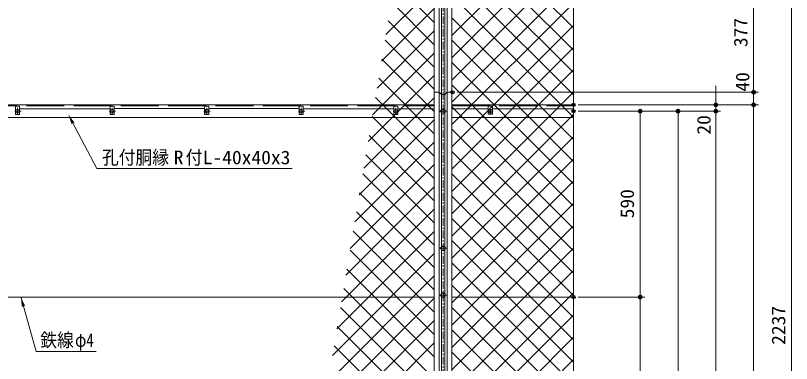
# Model space of a CAD drawing. Units: millimetres at full size. Extents: x -4455 to 4455, y -3150 to 3150.
# Drawn here: x -2873 to -411, y 648 to 1752 of the extents above; entities that cross this region are included whole.
import ezdxf
from ezdxf.enums import TextEntityAlignment as Align

# ---------------------------------------------------------------- set-up
doc = ezdxf.new("R2010")
doc.units = ezdxf.units.MM
doc.header["$LTSCALE"] = 20
doc.header["$PDMODE"] = 32
doc.header["$PDSIZE"] = 10
for name, pattern in [('DASHED', [7.5, 6, -1.5]), ('USER1', [2, 1.25, -0.25, 0.25, -0.25]), ('USER2', [1.125, 0.75, -0.125, 0.125, -0.125])]:
    doc.linetypes.add(name, pattern=pattern)
for name, color, linetype, lineweight in [('0-0_6文字', 3, 'Continuous', 18), ('0-3_5寸法', 1, 'Continuous', 18), ('0-4_SUNPOU', 1, 'Continuous', 18), ('0-6_1部材', 3, 'Continuous', 18), ('0-8_中心線', 1, 'USER1', 18), ('0-9_8部品', 7, 'Continuous', 18), ('0-B_2網', 4, 'Continuous', 18)]:
    doc.layers.add(name, color=color, linetype=linetype, lineweight=lineweight)
doc.layers.add('0-5_DEFPOINTS', color=7, linetype='Continuous')
doc.styles.add('ＭＳ ゴシック', font='')
doc.styles.get('ＭＳ ゴシック').set_extended_font_data('MS Gothic')

# ---------------------------------------------------------------- blocks, each defined once
blk = doc.blocks.new('M1')
at = {"layer": '0-4_SUNPOU'}
blk.add_line((-5, 0), (-38.58, 0), dxfattribs=at)
for points in [[(0, 0), (-5, 0), (-4.96, 0.63)], [(0, 0), (-4.96, -0.63), (-5, 0)], [(0, 0), (-4.96, 0.63), (-4.84, 1.24)], [(0, 0), (-4.84, -1.24), (-4.96, -0.63)], [(0, 0), (-4.84, 1.24), (-4.65, 1.84)], [(0, 0), (-4.65, -1.84), (-4.84, -1.24)], [(0, 0), (-4.65, 1.84), (-4.38, 2.41)], [(0, 0), (-4.38, -2.41), (-4.65, -1.84)], [(0, 0), (-4.38, 2.41), (-4.05, 2.94)], [(0, 0), (-4.05, -2.94), (-4.38, -2.41)], [(0, 0), (-4.05, 2.94), (-3.64, 3.42)], [(0, 0), (-3.64, -3.42), (-4.05, -2.94)], [(0, 0), (-3.64, 3.42), (-3.19, 3.85)], [(0, 0), (-3.19, -3.85), (-3.64, -3.42)], [(0, 0), (-3.19, 3.85), (-2.68, 4.22)], [(0, 0), (-2.68, -4.22), (-3.19, -3.85)], [(0, 0), (-2.68, 4.22), (-2.13, 4.52)], [(0, 0), (-2.13, -4.52), (-2.68, -4.22)], [(0, 0), (-2.13, 4.52), (-1.55, 4.76)], [(0, 0), (-1.55, -4.76), (-2.13, -4.52)], [(0, 0), (-1.55, 4.76), (-0.94, 4.91)], [(0, 0), (-0.94, -4.91), (-1.55, -4.76)], [(0, 0), (-0.94, 4.91), (-0.31, 4.99)], [(0, 0), (-0.31, -4.99), (-0.94, -4.91)], [(0, 0), (-0.31, 4.99), (0.31, 4.99)], [(0, 0), (0.31, -4.99), (-0.31, -4.99)], [(0, 0), (0.31, 4.99), (0.94, 4.91)], [(0, 0), (0.94, 4.91), (1.55, 4.76)], [(0, 0), (1.55, 4.76), (2.13, 4.52)], [(0, 0), (2.13, 4.52), (2.68, 4.22)], [(0, 0), (2.68, 4.22), (3.19, 3.85)], [(0, 0), (3.19, 3.85), (3.64, 3.42)], [(0, 0), (3.64, 3.42), (4.05, 2.94)], [(0, 0), (4.05, 2.94), (4.38, 2.41)], [(0, 0), (4.38, 2.41), (4.65, 1.84)], [(0, 0), (4.65, 1.84), (4.84, 1.24)], [(0, 0), (4.84, 1.24), (4.96, 0.63)], [(0, 0), (4.96, 0.63), (5, 0)], [(0, 0), (0.94, -4.91), (0.31, -4.99)], [(0, 0), (1.55, -4.76), (0.94, -4.91)], [(0, 0), (2.13, -4.52), (1.55, -4.76)], [(0, 0), (2.68, -4.22), (2.13, -4.52)], [(0, 0), (3.19, -3.85), (2.68, -4.22)], [(0, 0), (3.64, -3.42), (3.19, -3.85)], [(0, 0), (4.05, -2.94), (3.64, -3.42)], [(0, 0), (4.38, -2.41), (4.05, -2.94)], [(0, 0), (4.65, -1.84), (4.38, -2.41)], [(0, 0), (4.84, -1.24), (4.65, -1.84)], [(0, 0), (4.96, -0.63), (4.84, -1.24)], [(0, 0), (5, 0), (4.96, -0.63)]]:
    blk.add_solid(points, dxfattribs=at)

msp = doc.modelspace()

# ---------------------------------------------------------------- linework, layer by layer
at = {"layer": '0-0_6文字', "color": 7}
for points in [[(-1995.9, 1266.17), (-2614.72, 1266.17), (-2704.01, 1435.06)], [(-2616.96, 685.95), (-2808.1, 685.95), (-2855.61, 856.52)]]:
    msp.add_lwpolyline(points, dxfattribs=at)
for points in [[(-2704.95, 1436.83), (-2686.32, 1412.74), (-2695.53, 1407.87)], [(-2856.15, 858.44), (-2843.08, 830.94), (-2853.12, 828.15)]]:
    msp.add_solid(points, dxfattribs=at)
at = {"layer": '0-3_5寸法'}
for p, q in [((-531.39, 1508.44), (-531.39, 1885.44)), ((-411.39, 1885.44), (-411.39, -351.56)), ((-531.39, 1538.44), (-531.39, 1568.44)), ((-651.39, 1498.44), (-651.39, 1528.44)), ((-1471.62, 1508.44), (-516.39, 1508.44)), ((-1471.62, 1508.44), (-516.39, 1508.44)), ((-531.39, 1468.44), (-531.39, 1508.44)), ((-1087.96, 1468.44), (-636.39, 1468.44)), ((-1087.96, 1468.44), (-516.39, 1468.44)), ((-1087.96, 1468.44), (-516.39, 1468.44)), ((-651.39, 1448.44), (-651.39, 1468.44)), ((-531.39, 1468.44), (-531.39, -351.56)), ((-1087.96, 1448.44), (-636.39, 1448.44)), ((-1087.96, 1448.44), (-756.39, 1448.44)), ((-1087.96, 1448.44), (-876.39, 1448.44)), ((-1087.96, 1448.44), (-636.39, 1448.44)), ((-891.39, 858.44), (-891.39, 1448.44)), ((-771.39, -321.56), (-771.39, 1448.44)), ((-651.39, 1448.44), (-651.39, -351.56)), ((-531.39, 1438.44), (-531.39, 1408.44)), ((-651.39, 1418.44), (-651.39, 1388.44)), ((-1087.96, 858.44), (-876.39, 858.44)), ((-1087.96, 858.44), (-876.39, 858.44)), ((-891.39, 268.44), (-891.39, 858.44))]:
    msp.add_line(p, q, dxfattribs=at)
at = {"layer": '0-5_DEFPOINTS'}
for p in [(-1486.62, 1508.44), (-531.39, 1508.44), (-1102.96, 1468.44), (-1102.96, 1448.44), (-891.39, 1448.44), (-771.39, 1448.44), (-651.39, 1468.44), (-1102.96, 858.44), (-891.39, 858.44)]:
    msp.add_point(p, dxfattribs=at)
at = {"layer": '0-6_1部材', "color": 7}
for p, q in [((-1544.66, 1898.15), (-1544.66, -651.56)), ((-1488.66, 1898.15), (-1488.66, -651.56)), ((-1529.16, 1508.44), (-1544.66, 1508.44)), ((-1511.66, 1501.21), (-1504.16, 1508.44)), ((-1488.66, 1508.44), (-1504.16, 1508.44)), ((-3288.66, 1468.44), (-1544.66, 1468.44)), ((-1488.66, 1468.44), (-1102.96, 1468.44)), ((-3288.66, 1428.44), (-1544.66, 1428.44)), ((-1488.66, 1428.44), (-1102.96, 1428.44)), ((-3288.66, 858.44), (-1544.66, 858.44)), ((-1488.66, 858.44), (-1102.96, 858.44))]:
    msp.add_line(p, q, dxfattribs=at)
at = {"layer": '0-6_1部材'}
for p, q in [((-1529.16, 1898.15), (-1529.16, -651.56)), ((-1504.16, 1898.15), (-1504.16, -651.56)), ((-1521.66, 1884.65), (-1521.66, -651.56)), ((-1511.66, 1884.65), (-1511.66, -651.56))]:
    msp.add_line(p, q, dxfattribs=at)
at = {"layer": '0-6_1部材', "color": 4}
msp.add_line((-1102.96, 1903.93), (-1102.96, 603.9), dxfattribs=at)
at = {"layer": '0-6_1部材', "color": 1, "linetype": 'DASHED'}
for p, q in [((-3288.66, 1465.44), (-1544.66, 1465.44)), ((-1488.66, 1465.44), (-1102.96, 1465.44))]:
    msp.add_line(p, q, dxfattribs=at)
at = {"layer": '0-6_1部材', "color": 7}
msp.add_lwpolyline([(-1511.66, 1501.21), (-1521.66, 1501.21), (-1529.16, 1508.44)], dxfattribs=at)
at = {"layer": '0-8_中心線'}
msp.add_line((-1516.66, 1909.39), (-1516.66, -704.52), dxfattribs=at)
at = {"layer": '0-9_8部品', "color": 1, "linetype": 'USER1'}
for p, q in [((-2866.67, 1459.23), (-2866.67, 1438.3)), ((-2566.67, 1459.23), (-2566.67, 1438.3)), ((-2266.67, 1459.23), (-2266.67, 1438.3)), ((-1966.67, 1459.23), (-1966.67, 1438.3)), ((-1666.67, 1459.23), (-1666.67, 1438.3)), ((-1366.67, 1459.23), (-1366.67, 1438.3)), ((-1530.1, 1448.44), (-1503.22, 1448.44)), ((-1526.79, 1013.44), (-1506, 1013.44)), ((-1530.1, 864.87), (-1503.22, 864.87))]:
    msp.add_line(p, q, dxfattribs=at)
at = {"layer": '0-9_8部品'}
for p, q in [((-2573.17, 1456.12), (-2860.17, 1456.12)), ((-2273.17, 1456.44), (-2560.17, 1456.44)), ((-1973.17, 1456.44), (-2260.17, 1456.44)), ((-1673.17, 1456.12), (-1960.17, 1456.12)), ((-1544.67, 1456.12), (-1660.15, 1456.12)), ((-1373.15, 1456.12), (-1488.67, 1456.12)), ((-1360.19, 1456.12), (-1102.97, 1456.12))]:
    msp.add_line(p, q, dxfattribs=at)
at = {"layer": '0-9_8部品', "color": 1, "linetype": 'USER2'}
for p, q in [((-2855.58, 1448.44), (-2877.79, 1448.44)), ((-2555.58, 1448.44), (-2577.79, 1448.44)), ((-2255.58, 1448.44), (-2277.79, 1448.44)), ((-1955.58, 1448.44), (-1977.79, 1448.44)), ((-1655.58, 1448.44), (-1677.79, 1448.44)), ((-1377.75, 1448.44), (-1355.55, 1448.44))]:
    msp.add_line(p, q, dxfattribs=at)
at = {"layer": '0-9_8部品'}
for points in [[(-2873.17, 1464.44), (-2860.17, 1464.44), (-2860.17, 1438.44), (-2873.17, 1438.44)], [(-2573.15, 1464.44), (-2560.15, 1464.44), (-2560.15, 1438.44), (-2573.15, 1438.44)], [(-2273.17, 1464.44), (-2260.17, 1464.44), (-2260.17, 1438.44), (-2273.17, 1438.44)], [(-1973.17, 1464.44), (-1960.17, 1464.44), (-1960.17, 1438.44), (-1973.17, 1438.44)], [(-1673.17, 1464.44), (-1660.17, 1464.44), (-1660.17, 1438.44), (-1673.17, 1438.44)], [(-1373.17, 1464.77), (-1360.17, 1464.77), (-1360.17, 1438.77), (-1373.17, 1438.77)]]:
    msp.add_lwpolyline(points, close=True, dxfattribs=at)
at = {"layer": '0-9_8部品', "color": 3}
for points in [[(-1508.83, 1448.44), (-1512.75, 1455.23), (-1520.59, 1455.23), (-1524.51, 1448.44), (-1520.59, 1441.65), (-1512.75, 1441.65)], [(-1508.82, 1013.44), (-1512.74, 1020.23), (-1520.58, 1020.23), (-1524.5, 1013.44), (-1520.58, 1006.65), (-1512.74, 1006.65)], [(-1508.83, 864.87), (-1512.75, 871.66), (-1520.59, 871.66), (-1524.51, 864.87), (-1520.59, 858.08), (-1512.75, 858.08)]]:
    msp.add_lwpolyline(points, close=True, dxfattribs=at)
at = {"layer": '0-9_8部品'}
for centre in [(-2866.67, 1448.44), (-2566.67, 1448.44), (-2266.67, 1448.44), (-1966.67, 1448.44), (-1666.67, 1448.44), (-1366.67, 1448.44)]:
    msp.add_circle(centre, 6, dxfattribs=at)
at = {"layer": '0-9_8部品', "color": 3}
for centre in [(-1516.67, 1448.44), (-1516.66, 1013.44), (-1516.67, 864.87)]:
    msp.add_circle(centre, 6.8, dxfattribs=at)
at = {"layer": '0-B_2網'}
for p, q in [((-1697.95, 1691.52), (-1544.66, 1844.81)), ((-1544.66, 1730), (-1660.11, 1845.44)), ((-1488.66, 1688.67), (-1331.89, 1845.44)), ((-1488.66, 1617.96), (-1261.18, 1845.44)), ((-1488.66, 1547.25), (-1190.47, 1845.44)), ((-1488.66, 1476.54), (-1119.76, 1845.44)), ((-1102.96, 1500.43), (-1447.98, 1845.44)), ((-1102.96, 1571.14), (-1377.26, 1845.44)), ((-1102.96, 1641.85), (-1306.55, 1845.44)), ((-1102.96, 1712.56), (-1235.84, 1845.44)), ((-1102.96, 1429.72), (-1488.66, 1815.42)), ((-1712.08, 1606.68), (-1544.66, 1774.1)), ((-1544.66, 1659.28), (-1680.66, 1795.29)), ((-1488.66, 1405.83), (-1102.96, 1791.53)), ((-1544.66, 1588.57), (-1690.76, 1734.67)), ((-1102.96, 1359), (-1488.66, 1744.71)), ((-1726.21, 1521.83), (-1544.66, 1703.38)), ((-1488.66, 1335.12), (-1102.96, 1720.82)), ((-1544.66, 1517.86), (-1700.86, 1674.06)), ((-1102.96, 1288.29), (-1488.66, 1674)), ((-1488.66, 1264.41), (-1102.96, 1650.11)), ((-1740.34, 1436.99), (-1544.66, 1632.67)), ((-1544.66, 1447.15), (-1710.95, 1613.45)), ((-1102.96, 1217.58), (-1488.66, 1603.28)), ((-1488.66, 1193.7), (-1102.96, 1579.4)), ((-1754.47, 1352.15), (-1544.66, 1561.96)), ((-1544.66, 1376.44), (-1721.05, 1552.83)), ((-1102.96, 1146.87), (-1488.66, 1532.57)), ((-1488.66, 1122.99), (-1102.96, 1508.69)), ((-1768.61, 1267.31), (-1544.66, 1491.25)), ((-1544.66, 1305.73), (-1731.14, 1492.22)), ((-1102.96, 1076.16), (-1488.66, 1461.86)), ((-1544.66, 1235.02), (-1741.24, 1431.6)), ((-1488.66, 1052.28), (-1102.96, 1437.98)), ((-1782.74, 1182.46), (-1544.66, 1420.54)), ((-1102.96, 1005.45), (-1488.66, 1391.15)), ((-1544.66, 1164.31), (-1751.34, 1370.99)), ((-1488.66, 981.57), (-1102.96, 1367.27)), ((-1796.87, 1097.62), (-1544.66, 1349.83)), ((-1544.66, 1093.6), (-1761.43, 1310.37)), ((-1102.96, 934.74), (-1488.66, 1320.44)), ((-1488.66, 910.86), (-1102.96, 1296.56)), ((-1811, 1012.78), (-1544.66, 1279.12)), ((-1544.66, 1022.89), (-1771.53, 1249.76)), ((-1102.96, 864.03), (-1488.66, 1249.73)), ((-1825.13, 927.94), (-1544.66, 1208.41)), ((-1488.66, 840.15), (-1102.96, 1225.85)), ((-1544.66, 952.18), (-1781.63, 1189.14)), ((-1102.96, 793.32), (-1488.66, 1179.02)), ((-1839.26, 843.1), (-1544.66, 1137.7)), ((-1488.66, 769.44), (-1102.96, 1155.14)), ((-1544.66, 881.47), (-1791.72, 1128.53)), ((-1102.96, 722.61), (-1488.66, 1108.31)), ((-1488.66, 698.72), (-1102.96, 1084.43)), ((-1853.4, 758.25), (-1544.66, 1066.99)), ((-1544.66, 810.76), (-1801.82, 1067.91)), ((-1102.96, 651.9), (-1488.66, 1037.6)), ((-1488.66, 628.01), (-1102.96, 1013.72)), ((-1867.53, 673.41), (-1544.66, 996.28)), ((-1544.66, 740.05), (-1811.91, 1007.3)), ((-1130.68, 608.9), (-1488.66, 966.89)), ((-1544.66, 669.34), (-1822.01, 946.69)), ((-1488.66, 557.3), (-1102.96, 943.01)), ((-1881.66, 588.57), (-1544.66, 925.57)), ((-1102.96, 510.48), (-1488.66, 896.18)), ((-1544.66, 598.62), (-1832.11, 886.07)), ((-1488.66, 486.59), (-1102.96, 872.29)), ((-1895.79, 503.73), (-1544.66, 854.86)), ((-1544.66, 527.91), (-1842.2, 825.46)), ((-1102.96, 439.77), (-1488.66, 825.47)), ((-1488.66, 415.88), (-1102.96, 801.58)), ((-1909.92, 418.88), (-1544.66, 784.15)), ((-1544.66, 457.2), (-1852.3, 764.84)), ((-1102.96, 369.06), (-1488.66, 754.76)), ((-1488.66, 345.17), (-1102.96, 730.87)), ((-1924.05, 334.04), (-1544.66, 713.44)), ((-1544.66, 386.49), (-1862.39, 704.23)), ((-1102.96, 298.34), (-1488.66, 684.05)), ((-1488.66, 274.46), (-1102.96, 660.16))]:
    msp.add_line(p, q, dxfattribs=at)

# ---------------------------------------------------------------- block references
at = {"layer": '0-3_5寸法', "xscale": 1.5, "yscale": 1.5}
for p, rotation in [((-531.39, 1508.44), 270), ((-531.39, 1508.44), 270), ((-651.39, 1468.44), 270), ((-891.39, 1448.44), 90), ((-771.39, 1448.44), 90), ((-651.39, 1448.44), 90), ((-651.39, 1448.44), 90), ((-531.39, 1468.44), 90), ((-531.39, 1468.44), 90), ((-891.39, 858.44), 270), ((-891.39, 858.44), 90)]:
    msp.add_blockref('M1', p, dxfattribs=dict(at, rotation=rotation))

# ---------------------------------------------------------------- texts
at = {"layer": '0-0_6文字', "style": 'ＭＳ ゴシック'}
for s, width, p in [('孔付胴縁  付', 0.9, (-2598.79, 1267.09)), ('R', 1.05, (-2371.36, 1267.09)), ('L-40x40x3', 1.05, (-2279.17, 1267.09))]:
    msp.add_text(s, height=43.26, dxfattribs=dict(at, width=width)).set_placement(p, align=Align.BOTTOM_LEFT)
at = {"layer": '0-3_5寸法', "color": 3, "style": 'ＭＳ ゴシック', "width": 1.05}
for s, p in [('377', (-538.06, 1651.94)), ('40', (-532.12, 1510.48)), ('20', (-654.96, 1374.04)), ('590', (-898.06, 1108.44)), ('2237', (-418.06, 706.94))]:
    msp.add_text(s, height=43.26, rotation=90, dxfattribs=at).set_placement(p, align=Align.BOTTOM_LEFT)
at = {"layer": '0-6_1部材', "style": 'ＭＳ ゴシック'}
for s, width, p in [('鉄線', 0.9, (-2794.52, 687.53)), ('φ4', 0.8, (-2684.19, 687.53))]:
    msp.add_text(s, height=43.26, dxfattribs=dict(at, width=width)).set_placement(p, align=Align.BOTTOM_LEFT)

doc.saveas('drawing.dxf')
